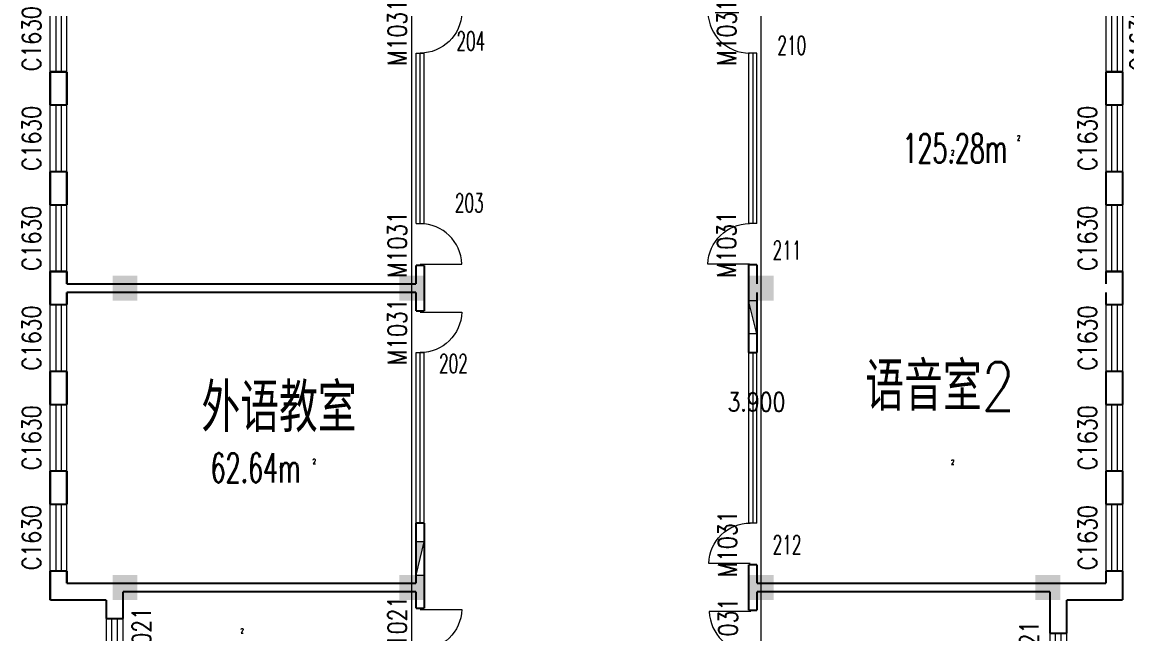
# Model space of a CAD drawing. Extents: x 1575758 to 1999219, y -897052 to -636879.
# Drawn here: x 1602868 to 1629467, y -791312 to -776578 of the extents above; entities that cross this region are included whole.
import ezdxf
from ezdxf.enums import TextEntityAlignment as Align

# ---------------------------------------------------------------- set-up
doc = ezdxf.new("R2010")
doc.units = 0
doc.header["$LTSCALE"] = 1500
doc.header["$MEASUREMENT"] = 0
doc.layers.get('0').update_dxf_attribs({"linetype": 'CONTINUOUS', "lineweight": 5})
for name, color, linetype, lineweight in [('COLUMN', 7, 'CONTINUOUS', 5), ('PUB_DIM', 7, 'CONTINUOUS', 5), ('PUB_TEXT', 7, 'CONTINUOUS', 5), ('U型玻璃', 7, 'CONTINUOUS', 5), ('WALL', 7, 'CONTINUOUS', 5), ('WINDOW', 7, 'CONTINUOUS', 0), ('WINDOW_TEXT', 7, 'CONTINUOUS', 5), ('我的', 7, 'CONTINUOUS', 5), ('消火栓', 7, 'CONTINUOUS', 5)]:
    doc.layers.add(name, color=color, linetype=linetype, lineweight=lineweight)
doc.styles.add('_SIMPLEX', font='SIMPLEX.shx', dxfattribs={"width": 0.6})
doc.styles.add('DIM_FONT', font='romans.shx', dxfattribs={"width": 0.6})
doc.styles.add('H1', font='romans.shx', dxfattribs={"width": 1.2, "bigfont": 'hztxt.shx'})
doc.styles.add('SIMPLEX', font='SIMPLEX.SHX', dxfattribs={"width": 0.6})

# ---------------------------------------------------------------- blocks, each defined once
blk = doc.blocks.new('_FZH')
blk.add_solid([(0.5, -0.5), (-0.5, -0.5), (0.5, 0.5), (-0.5, 0.5)])
blk = doc.blocks.new('M_A2ZXL')
blk.add_line((-0.472, 0), (-0.472, -1))
blk.add_arc((-0.5, 0), 1, 271.6231, 0)
blk = doc.blocks.new('_WBLK')
for p, q in [((-0.5, 0.5), (0.5, 0.5)), ((0.5, 0.167), (-0.5, 0.167)), ((0.5, -0.167), (-0.5, -0.167)), ((-0.5, -0.5), (0.5, -0.5))]:
    blk.add_line(p, q)
at = {"layer": 'WINDOW_TEXT', "style": 'SIMPLEX', "flags": 9}
blk.add_attdef('A', text='', height=1, dxfattribs=at).set_placement((0, 1.5), align=Align.MIDDLE)
blk = doc.blocks.new('A$C68C06AB7')
at = {"layer": '消火栓'}
blk.add_hatch(color=256, dxfattribs=at).paths.add_polyline_path([(800, 200), (0, 200), (800, 0)])
blk.add_line((0, 200), (800, 0), dxfattribs=at)
blk.add_lwpolyline([(0, 200), (0, 0), (800, 0), (800, 200)], close=True, dxfattribs=at)

msp = doc.modelspace()

# ---------------------------------------------------------------- linework, layer by layer
at = {"layer": 'PUB_DIM'}
for p, q in [((1603543.1, -790473.4), (1603543.1, -758890.9)), ((1612243.1, -821624.2), (1612243.1, -758890.9)), ((1620643.1, -797373.5), (1620643.1, -758890.9))]:
    msp.add_line(p, q, dxfattribs=at)
at = {"layer": 'U型玻璃'}
for p, q in [((1612343.1, -777323.4), (1612543.1, -777323.4)), ((1612343.1, -781423.4), (1612343.1, -777323.4)), ((1612443.1, -781423.4), (1612443.1, -777323.4)), ((1612543.1, -781423.4), (1612543.1, -777323.4)), ((1620543.1, -777323.4), (1620343.1, -777323.4)), ((1620343.1, -777323.4), (1620343.1, -781423.4)), ((1620443.1, -777323.4), (1620443.1, -781423.4)), ((1620543.1, -781423.4), (1620543.1, -777323.4)), ((1612343.1, -781423.4), (1612543.1, -781423.4)), ((1620543.1, -781423.4), (1620343.1, -781423.4)), ((1612343.1, -784523.4), (1612543.1, -784523.4)), ((1612343.1, -788623.4), (1612343.1, -784523.4)), ((1612443.1, -788623.4), (1612443.1, -784523.4)), ((1612543.1, -788623.4), (1612543.1, -784523.4)), ((1620343.1, -784523.4), (1620343.1, -788623.4)), ((1620443.1, -784523.4), (1620443.1, -788623.4)), ((1620543.1, -788623.4), (1620543.1, -784523.4)), ((1620543.1, -788623.4), (1620343.1, -788623.4))]:
    msp.add_line(p, q, dxfattribs=at)
at = {"layer": 'U型玻璃', "const_width": 50}
msp.add_lwpolyline([(1620543.1, -784523.4), (1620343.1, -784523.4)], dxfattribs=at)
at = {"layer": 'WALL'}
msp.add_line((1620543.1, -781423.4), (1620343.1, -781423.4), dxfattribs=at)
at = {"layer": 'WALL', "const_width": 50}
for points in [[(1603543.1, -778573.4), (1603543.1, -777773.4)], [(1603943.1, -777773.4), (1603543.1, -777773.4)], [(1603943.1, -778573.4), (1603943.1, -777773.4)], [(1628943.1, -778573.4), (1628943.1, -777773.4)], [(1628943.1, -777773.4), (1629343.1, -777773.4)], [(1629343.1, -778573.4), (1629343.1, -777773.4)], [(1603943.1, -778573.4), (1603543.1, -778573.4)], [(1628943.1, -778573.4), (1629343.1, -778573.4)], [(1603543.1, -780973.4), (1603543.1, -780173.4)], [(1603943.1, -780173.4), (1603543.1, -780173.4)], [(1603943.1, -780973.4), (1603943.1, -780173.4)], [(1628943.1, -780973.4), (1628943.1, -780173.4)], [(1628943.1, -780173.4), (1629343.1, -780173.4)], [(1629343.1, -780973.4), (1629343.1, -780173.4)], [(1603943.1, -780973.4), (1603543.1, -780973.4)], [(1628943.1, -780973.4), (1629343.1, -780973.4)], [(1612343.1, -782873.4), (1612343.1, -782423.4)], [(1612343.1, -782423.4), (1612543.1, -782423.4)], [(1612543.1, -783523.4), (1612543.1, -782423.4)], [(1620543.1, -782408.5), (1620343.1, -782408.5)], [(1620343.1, -784523.4), (1620343.1, -782408.5)], [(1620543.1, -782873.4), (1620543.1, -782408.5)], [(1603543.1, -783373.4), (1603543.1, -782573.4)], [(1603943.1, -782573.4), (1603543.1, -782573.4)], [(1603943.1, -782873.4), (1603943.1, -782573.4)], [(1628943.1, -782573.4), (1629343.1, -782573.4)], [(1628943.1, -782873.4), (1628943.1, -782573.4)], [(1629343.1, -783373.4), (1629343.1, -782573.4)], [(1603943.1, -782873.4), (1612343.1, -782873.4)], [(1603943.1, -783373.4), (1603943.1, -783073.4)], [(1603943.1, -783073.4), (1612343.1, -783073.4)], [(1612343.1, -783523.4), (1612343.1, -783073.4)], [(1620543.1, -784523.4), (1620543.1, -783073.4)], [(1628943.1, -783373.4), (1628943.1, -783073.4)], [(1603943.1, -783373.4), (1603543.1, -783373.4)], [(1612343.1, -783523.4), (1612543.1, -783523.4)], [(1628943.1, -783373.4), (1629343.1, -783373.4)], [(1620543.1, -784523.4), (1620343.1, -784523.4)], [(1603543.1, -785773.4), (1603543.1, -784973.4)], [(1603943.1, -784973.4), (1603543.1, -784973.4)], [(1603943.1, -785773.4), (1603943.1, -784973.4)], [(1628943.1, -785773.4), (1628943.1, -784973.4)], [(1628943.1, -784973.4), (1629343.1, -784973.4)], [(1629343.1, -785773.4), (1629343.1, -784973.4)], [(1603943.1, -785773.4), (1603543.1, -785773.4)], [(1628943.1, -785773.4), (1629343.1, -785773.4)], [(1603543.1, -788173.4), (1603543.1, -787373.4)], [(1603943.1, -787373.4), (1603543.1, -787373.4)], [(1603943.1, -788173.4), (1603943.1, -787373.4)], [(1628943.1, -788173.4), (1628943.1, -787373.4)], [(1628943.1, -787373.4), (1629343.1, -787373.4)], [(1629343.1, -788173.4), (1629343.1, -787373.4)], [(1603943.1, -788173.4), (1603543.1, -788173.4)], [(1628943.1, -788173.4), (1629343.1, -788173.4)], [(1612343.1, -790073.4), (1612343.1, -788623.4)], [(1612343.1, -788623.4), (1612543.1, -788623.4)], [(1612543.1, -790673.4), (1612543.1, -788623.4)], [(1620343.1, -789623.4), (1620343.1, -790723.4)], [(1620543.1, -789623.4), (1620343.1, -789623.4)], [(1620543.1, -790073.4), (1620543.1, -789623.4)], [(1603943.1, -789773.4), (1603543.1, -789773.4)], [(1603543.1, -790473.4), (1603543.1, -789773.4)], [(1603943.1, -790073.4), (1603943.1, -789773.4)], [(1628943.1, -789773.4), (1629343.1, -789773.4)], [(1628943.1, -790073.4), (1628943.1, -789773.4)], [(1629343.1, -790473.4), (1629343.1, -789773.4)], [(1612343.1, -790073.4), (1603943.1, -790073.4)], [(1628943.1, -790073.4), (1620543.1, -790073.4)], [(1604893.1, -790473.4), (1603543.1, -790473.4)], [(1604893.1, -790923.4), (1604893.1, -790473.4)], [(1605293.1, -790273.4), (1612343.1, -790273.4)], [(1605293.1, -790273.4), (1605293.1, -790923.4)], [(1612343.1, -790673.4), (1612343.1, -790273.4)], [(1627593.1, -790273.4), (1620543.1, -790273.4)], [(1620543.1, -790723.4), (1620543.1, -790273.4)], [(1627593.1, -791273.4), (1627593.1, -790273.4)], [(1627993.1, -791273.4), (1627993.1, -790473.4)], [(1629343.1, -790473.4), (1627993.1, -790473.4)], [(1612343.1, -790673.4), (1612543.1, -790673.4)], [(1620543.1, -790723.4), (1620343.1, -790723.4)], [(1605293.1, -790923.4), (1604893.1, -790923.4)], [(1627993.1, -791273.4), (1627593.1, -791273.4)]]:
    msp.add_lwpolyline(points, dxfattribs=at)

# ---------------------------------------------------------------- block references
at = {"layer": 'COLUMN', "xscale": 600, "yscale": 600, "zscale": 600}
for p in [(1605343.1, -782973.4), (1612243.1, -782973.4), (1620643.1, -782973.4), (1605343.1, -790173.4), (1612243.1, -790173.4), (1620643.1, -790173.4), (1627543.1, -790173.4)]:
    msp.add_blockref('_FZH', p, dxfattribs=at)
at = {"layer": 'WINDOW'}
ref = msp.add_blockref('_WBLK', (1603743.1, -776973.4), dxfattribs=dict(at, xscale=1600, yscale=400.0000000002328, zscale=1600, rotation=90))
ref.add_attrib('A', 'C1630', dxfattribs={"layer": 'WINDOW_TEXT', "height": 450, "rotation": 90, "style": '_SIMPLEX', "width": 0.8, "flags": 8}).set_placement((1603093.1, -776973.4), align=Align.MIDDLE)
ref = msp.add_blockref('M_A2ZXL', (1612443.1, -776823.4), dxfattribs=dict(at, xscale=-1000, yscale=1000, zscale=1000, rotation=90))
ref.add_attrib('A', 'M1031', dxfattribs={"layer": 'WINDOW_TEXT', "height": 450, "rotation": 90, "style": '_SIMPLEX', "width": 0.8, "flags": 8}).set_placement((1611893.1, -776823.4), align=Align.MIDDLE)
ref = msp.add_blockref('M_A2ZXL', (1620366.1, -776823.4), dxfattribs=dict(at, xscale=-1000, yscale=-1000, zscale=1000, rotation=90))
ref.add_attrib('A', 'M1031', dxfattribs={"layer": 'WINDOW_TEXT', "height": 450, "rotation": 90, "style": '_SIMPLEX', "width": 0.8, "flags": 8}).set_placement((1619816.1, -776823.4, 600.5), align=Align.MIDDLE)
ref = msp.add_blockref('_WBLK', (1629143.1, -776973.4), dxfattribs=dict(at, xscale=1600, yscale=400.0000000002328, zscale=1600, rotation=90))
ref.add_attrib('A', 'C1630', dxfattribs={"layer": 'WINDOW_TEXT', "height": 450, "rotation": 90, "style": '_SIMPLEX', "width": 0.8, "flags": 8}).set_placement((1629737.6, -776973.4), align=Align.MIDDLE)
ref = msp.add_blockref('_WBLK', (1603743.1, -779373.4), dxfattribs=dict(at, xscale=1600, yscale=400.0000000004657, zscale=1600, rotation=90))
ref.add_attrib('A', 'C1630', dxfattribs={"layer": 'WINDOW_TEXT', "height": 450, "rotation": 90, "style": '_SIMPLEX', "width": 0.8, "flags": 8}).set_placement((1603093.1, -779373.4), align=Align.MIDDLE)
ref = msp.add_blockref('_WBLK', (1629143.1, -779373.4), dxfattribs=dict(at, xscale=1600, yscale=400.0000000004657, zscale=1600, rotation=90))
ref.add_attrib('A', 'C1630', dxfattribs={"layer": 'WINDOW_TEXT', "height": 450, "rotation": 90, "style": '_SIMPLEX', "width": 0.8, "flags": 8}).set_placement((1628493.1, -779373.4), align=Align.MIDDLE)
ref = msp.add_blockref('_WBLK', (1603743.1, -781773.4), dxfattribs=dict(at, xscale=1600, yscale=400, zscale=1600, rotation=90))
ref.add_attrib('A', 'C1630', dxfattribs={"layer": 'WINDOW_TEXT', "height": 450, "rotation": 90, "style": '_SIMPLEX', "width": 0.8, "flags": 8}).set_placement((1603093.1, -781773.4), align=Align.MIDDLE)
ref = msp.add_blockref('_WBLK', (1629143.1, -781773.4), dxfattribs=dict(at, xscale=1600, yscale=400, zscale=1600, rotation=90))
ref.add_attrib('A', 'C1630', dxfattribs={"layer": 'WINDOW_TEXT', "height": 450, "rotation": 90, "style": '_SIMPLEX', "width": 0.8, "flags": 8}).set_placement((1628493.1, -781773.4), align=Align.MIDDLE)
ref = msp.add_blockref('M_A2ZXL', (1612443.1, -781923.4), dxfattribs=dict(at, xscale=1000, yscale=1000, zscale=1000, rotation=90))
ref.add_attrib('A', 'M1031', dxfattribs={"layer": 'WINDOW_TEXT', "height": 450, "rotation": 90, "style": '_SIMPLEX', "width": 0.8, "flags": 8}).set_placement((1611893.1, -781923.4), align=Align.MIDDLE)
ref = msp.add_blockref('M_A2ZXL', (1620363.3, -781923.4), dxfattribs=dict(at, xscale=1000, yscale=-1000, zscale=1000, rotation=90))
ref.add_attrib('A', 'M1031', dxfattribs={"layer": 'WINDOW_TEXT', "height": 450, "rotation": 90, "style": '_SIMPLEX', "width": 0.8, "flags": 8}).set_placement((1619813.3, -781923.4, 600.5), align=Align.MIDDLE)
ref = msp.add_blockref('_WBLK', (1603743.1, -784173.4), dxfattribs=dict(at, xscale=1600, yscale=400.0000000004657, zscale=1600, rotation=90))
ref.add_attrib('A', 'C1630', dxfattribs={"layer": 'WINDOW_TEXT', "height": 450, "rotation": 90, "style": '_SIMPLEX', "width": 0.8, "flags": 8}).set_placement((1603093.1, -784173.4), align=Align.MIDDLE)
ref = msp.add_blockref('M_A2ZXL', (1612443.1, -784023.4), dxfattribs=dict(at, xscale=-1000, yscale=1000, zscale=1000, rotation=90))
ref.add_attrib('A', 'M1031', dxfattribs={"layer": 'WINDOW_TEXT', "height": 450, "rotation": 90, "style": '_SIMPLEX', "width": 0.8, "flags": 8}).set_placement((1611893.1, -784023.4), align=Align.MIDDLE)
ref = msp.add_blockref('_WBLK', (1629143.1, -784173.4), dxfattribs=dict(at, xscale=1600, yscale=400.0000000004657, zscale=1600, rotation=90))
ref.add_attrib('A', 'C1630', dxfattribs={"layer": 'WINDOW_TEXT', "height": 450, "rotation": 90, "style": '_SIMPLEX', "width": 0.8, "flags": 8}).set_placement((1628493.1, -784173.4), align=Align.MIDDLE)
ref = msp.add_blockref('_WBLK', (1603743.1, -786573.4), dxfattribs=dict(at, xscale=1600, yscale=400.0000000002328, zscale=1600, rotation=90))
ref.add_attrib('A', 'C1630', dxfattribs={"layer": 'WINDOW_TEXT', "height": 450, "rotation": 90, "style": '_SIMPLEX', "width": 0.8, "flags": 8}).set_placement((1603093.1, -786573.4), align=Align.MIDDLE)
ref = msp.add_blockref('_WBLK', (1629143.1, -786573.4), dxfattribs=dict(at, xscale=1600, yscale=400.0000000002328, zscale=1600, rotation=90))
ref.add_attrib('A', 'C1630', dxfattribs={"layer": 'WINDOW_TEXT', "height": 450, "rotation": 90, "style": '_SIMPLEX', "width": 0.8, "flags": 8}).set_placement((1628493.1, -786573.4), align=Align.MIDDLE)
ref = msp.add_blockref('_WBLK', (1603743.1, -788973.4), dxfattribs=dict(at, xscale=1600, yscale=400, zscale=1600, rotation=90))
ref.add_attrib('A', 'C1630', dxfattribs={"layer": 'WINDOW_TEXT', "height": 450, "rotation": 90, "style": '_SIMPLEX', "width": 0.8, "flags": 8}).set_placement((1603093.1, -788973.4), align=Align.MIDDLE)
ref = msp.add_blockref('_WBLK', (1629143.1, -788973.4), dxfattribs=dict(at, xscale=1600, yscale=400, zscale=1600, rotation=90))
ref.add_attrib('A', 'C1630', dxfattribs={"layer": 'WINDOW_TEXT', "height": 450, "rotation": 90, "style": '_SIMPLEX', "width": 0.8, "flags": 8}).set_placement((1628493.1, -788973.4), align=Align.MIDDLE)
ref = msp.add_blockref('M_A2ZXL', (1620383.7, -789123.4), dxfattribs=dict(at, xscale=1000, yscale=-1000, zscale=1000, rotation=90))
ref.add_attrib('A', 'M1031', dxfattribs={"layer": 'WINDOW_TEXT', "height": 450, "rotation": 90, "style": '_SIMPLEX', "width": 0.8, "flags": 8}).set_placement((1619833.7, -789123.4, 600.5), align=Align.MIDDLE)
ref = msp.add_blockref('M_A2ZXL', (1612443.1, -791173.4), dxfattribs=dict(at, xscale=-1000, yscale=1000, zscale=1000, rotation=90))
ref.add_attrib('A', 'M1021', dxfattribs={"layer": 'WINDOW_TEXT', "height": 450, "rotation": 90, "style": '_SIMPLEX', "width": 0.8, "flags": 8}).set_placement((1611893.1, -791173.4), align=Align.MIDDLE)
ref = msp.add_blockref('M_A2ZXL', (1620397.5, -791223.4), dxfattribs=dict(at, xscale=-1000, yscale=-1000, zscale=1000, rotation=90))
ref.add_attrib('A', 'M1031', dxfattribs={"layer": 'WINDOW_TEXT', "height": 450, "rotation": 90, "style": '_SIMPLEX', "width": 0.8, "flags": 8}).set_placement((1619847.5, -791223.4, 600.5), align=Align.MIDDLE)
ref = msp.add_blockref('_WBLK', (1605093.1, -791423.4), dxfattribs=dict(at, xscale=1000, yscale=400.000000004191, zscale=1000, rotation=270))
ref.add_attrib('A', 'C1021', dxfattribs={"layer": 'WINDOW_TEXT', "height": 450, "rotation": 90, "style": '_SIMPLEX', "width": 0.8, "flags": 8}).set_placement((1605743.1, -791423.4), align=Align.MIDDLE)
ref = msp.add_blockref('_WBLK', (1627793.1, -791773.4), dxfattribs=dict(at, xscale=1000, yscale=400.000000004191, zscale=1000, rotation=270))
ref.add_attrib('A', 'C1021', dxfattribs={"layer": 'WINDOW_TEXT', "height": 450, "rotation": 90, "style": '_SIMPLEX', "width": 0.8, "flags": 8}).set_placement((1627094.7, -791751.9), align=Align.MIDDLE)
at = {"layer": '消火栓', "xscale": -1, "rotation": 270}
msp.add_blockref('A$C68C06AB7', (1620343.1, -784073.4), dxfattribs=at)
at = {"layer": '消火栓', "rotation": 90}
msp.add_blockref('A$C68C06AB7', (1612543.1, -789873.4), dxfattribs=at)

# ---------------------------------------------------------------- texts
at = {"layer": 'PUB_DIM', "style": 'DIM_FONT', "width": 0.8}
msp.add_text('3.900', height=450, rotation=360, dxfattribs=at).set_placement((1620531.6, -785711.3), align=Align.MIDDLE)
at = {"layer": 'PUB_TEXT', "char_height": 120, "width": 491, "attachment_point": 3, "style": 'DIM_FONT'}
for insert in [(1626878.2, -779301), (1625290.9, -779654.4), (1609139.1, -787250.8), (1609933.1, -787082.6), (1625290.9, -787098.9), (1608198.3, -791154.8)]:
    msp.add_mtext('2', dxfattribs=dict(at, insert=insert))
at = {"layer": '我的', "lineweight": 0, "style": 'H1', "width": 0.8}
for s, p in [('语音室2', (1623150.3, -785922.8)), ('外语教室', (1607181.2, -786434.2))]:
    msp.add_text(s, height=1166.4, dxfattribs=at).set_placement(p)
at = {"layer": '我的', "color": 0, "lineweight": 5, "attachment_point": 1, "style": 'DIM_FONT'}
for s, insert, char_height, width in [('204', (1613315.2, -776806.8), 450, 1894.64), ('210', (1621034.8, -776911.9), 450, 1894.64), ('{\\C3;125.28m}', (1624046.1, -779261.6), 700, 2347.92), ('203', (1613277, -780701.1), 450, 1894.64), ('211', (1620920.2, -781837), 450, 1894.64), ('202', (1612896.3, -784562.7), 450, 1894.64), ('{\\C3;62.64m}', (1607403.5, -786944.3), 700, 2765.33), ('212', (1620921.5, -788920.2), 450, 1894.64)]:
    msp.add_mtext(s, dxfattribs=dict(at, insert=insert, char_height=char_height, width=width))

doc.saveas('drawing.dxf')
